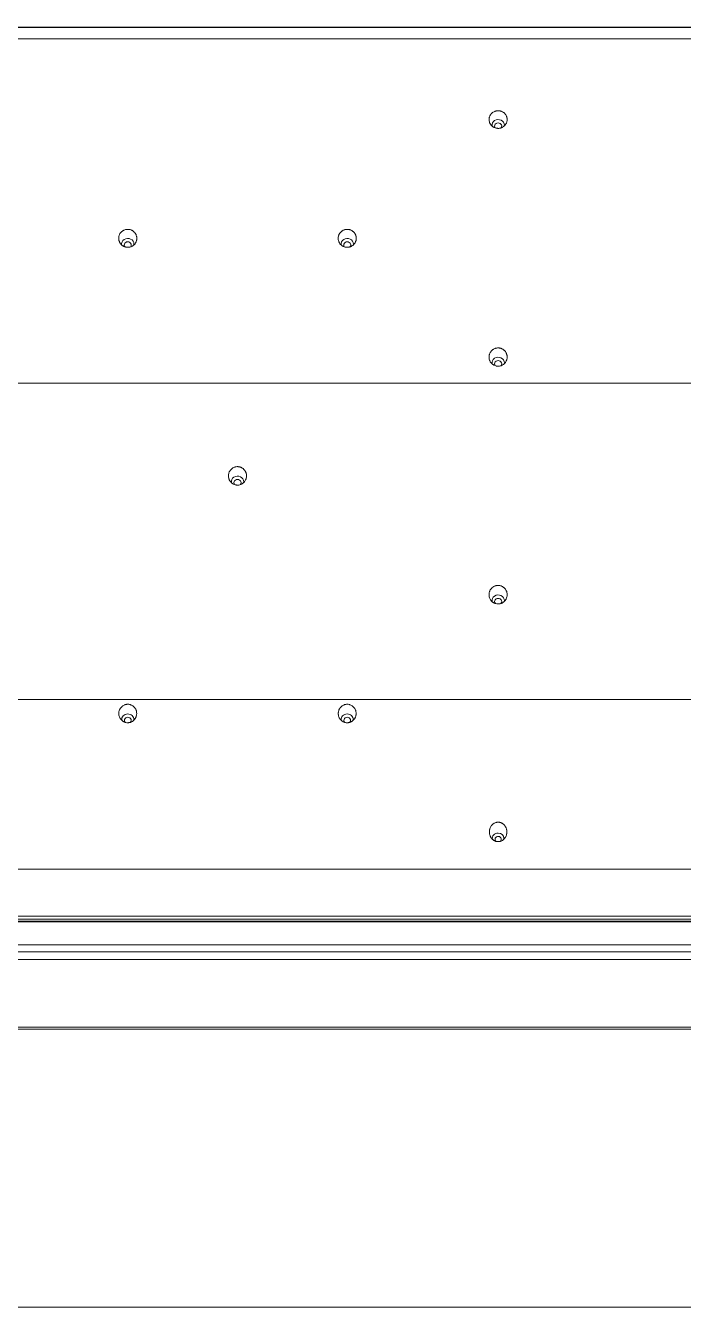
# Model space of a CAD drawing. Header units: millimetres. Extents: x 70151 to 230897, y 35202 to 113211.
# Drawn here: x 171684.9 to 171757.1, y 68656.1 to 68796.8 of the extents above; entities that cross this region are included whole.
import ezdxf

# ---------------------------------------------------------------- set-up
doc = ezdxf.new("R2010")
doc.units = ezdxf.units.MM
doc.header["$LTSCALE"] = 50
doc.layers.add('2-con', color=2, linetype='Continuous')
doc.layers.add('mark-B', color=2, linetype='Continuous', lineweight=20)

# ---------------------------------------------------------------- blocks, each defined once
blk = doc.blocks.new('무풍1way 일반')
at = {"layer": 'mark-B'}
for p, q in [((-439.26, -500.22), (439.26, -500.22)), ((-439.26, -500.24), (439.26, -500.24))]:
    blk.add_line(p, q, dxfattribs=at)
for centre, major_axis, start_param, end_param in [((-227.44, -411.21), (-0.641, 0), 6.140244, 6.283185), ((-227.44, -411.21), (-0.641, 0), 0, 1.570794), ((-227.44, -411.11), (0.346, 0), 2.274711, 6.283185), ((-227.44, -411.21), (-0.641, 0), 1.570794, 3.322627), ((-227.44, -411.11), (0.346, 0), 0, 0.786376), ((-210.87, -424.26), (-0.666, 0), 6.13553, 6.283185), ((-210.87, -424.26), (-0.666, 0), 0, 1.5708), ((-210.87, -424.16), (0.372, 0), 2.50954, 6.283185), ((-210.87, -424.26), (-0.666, 0), 1.570794, 3.286499), ((-210.87, -424.16), (0.372, 0), 0, 0.653554), ((-186.77, -424.26), (-0.666, 0), 6.13553, 6.283185), ((-186.77, -424.26), (-0.666, 0), 0, 1.5708), ((-186.77, -424.16), (0.372, 0), 2.50954, 6.283185), ((-186.77, -424.26), (-0.666, 0), 1.570794, 3.286499), ((-186.77, -424.16), (0.372, 0), 0, 0.653554), ((-227.44, -437.3), (-0.681, 0), 6.121197, 6.283185), ((-227.44, -437.3), (-0.681, 0), 0, 3.287283), ((-227.44, -437.2), (0.387, 0), 2.50895, 6.283185), ((-227.44, -437.2), (0.387, 0), 0, 0.657668), ((-198.82, -450.25), (0.387, 0), 2.532313, 6.283185), ((-198.82, -450.25), (0.387, 0), 0, 0.61448), ((-198.82, -450.34), (-0.681, 0), 0, 3.289247), ((-198.82, -450.34), (-0.681, 0), 6.147509, 6.283185), ((-227.44, -463.39), (-0.681, 0), 0, 3.286696), ((-227.44, -463.39), (-0.681, 0), 6.152808, 6.283185), ((-227.44, -463.29), (0.387, 0), 2.546164, 6.283185), ((-227.44, -463.29), (0.387, 0), 0, 0.595424), ((-210.87, -476.43), (-0.681, 0), 0, 3.280312), ((-210.87, -476.43), (-0.681, 0), 6.164986, 6.283185), ((-210.87, -476.33), (0.387, 0), 2.579833, 6.283185), ((-210.87, -476.33), (0.387, 0), 0, 0.551544), ((-186.77, -476.43), (-0.681, 0), 0, 3.281592), ((-186.77, -476.43), (-0.681, 0), 6.157132, 6.283185), ((-186.77, -476.33), (0.387, 0), 2.533594, 6.283185), ((-186.77, -476.33), (0.387, 0), 0, 0.623315), ((-227.44, -489.48), (-0.681, 0), 0, 3.274225), ((-227.44, -489.48), (-0.681, 0), 6.176273, 6.283185), ((-227.44, -489.38), (0.387, 0), 2.613016, 6.283185), ((-227.44, -489.38), (0.387, 0), 0, 0.511488)]:
    blk.add_ellipse(centre, major_axis=major_axis, ratio=0.913545, start_param=start_param, end_param=end_param, dxfattribs=at)
for points, degree, knots in [([(-456.22, -359.74), (-451.47, -359.74), (-441.96, -359.74), (-422.95, -359.74), (-389.69, -359.74), (-342.16, -359.74), (-285.14, -359.74), (-209.1, -359.74), (-114.05, -359.74), (-38.02, -359.74), (0, -359.74)], 3, [0, 0, 0, 0, 0.03125, 0.0625, 0.125, 0.25, 0.375, 0.5, 0.75, 1, 1, 1, 1]), ([(-456.22, -359.74), (-451.47, -359.74), (-441.96, -359.74), (-422.95, -359.74), (-389.69, -359.74), (-342.16, -359.74), (-285.14, -359.74), (-209.1, -359.74), (-114.05, -359.74), (-38.02, -359.74), (0, -359.74)], 3, [0, 0, 0, 0, 0.03125, 0.0625, 0.125, 0.25, 0.375, 0.5, 0.75, 1, 1, 1, 1]), ([(0, -390.48), (-70.86, -390.48), (-141.72, -390.48), (-248.01, -390.48), (-301.15, -390.48), (-363.15, -390.48), (-394.15, -390.48), (-411.87, -390.48), (-420.73, -390.48), (-425.15, -390.48)], 3, [0, 0, 0, 0, 0.5, 0.5, 0.75, 0.875, 0.9375, 0.96875, 1, 1, 1, 1]), ([(0, -390.48), (-70.86, -390.48), (-141.72, -390.48), (-248.01, -390.48), (-301.15, -390.48), (-363.15, -390.48), (-394.15, -390.48), (-411.87, -390.48), (-420.73, -390.48), (-425.15, -390.48)], 3, [0, 0, 0, 0, 0.5, 0.5, 0.75, 0.875, 0.9375, 0.96875, 1, 1, 1, 1]), ([(0, -397.9), (-35.56, -397.9), (-106.68, -397.9), (-213.36, -397.9), (-302.26, -397.9), (-364.49, -397.9), (-395.6, -397.9), (-413.38, -397.9), (-422.27, -397.9), (-426.72, -397.9)], 3, [0, 0, 0, 0, 0.25, 0.5, 0.75, 0.875, 0.9375, 0.96875, 1, 1, 1, 1]), ([(0, -397.9), (-35.56, -397.9), (-106.68, -397.9), (-213.36, -397.9), (-302.26, -397.9), (-364.49, -397.9), (-395.6, -397.9), (-413.38, -397.9), (-422.27, -397.9), (-426.72, -397.9)], 3, [0, 0, 0, 0, 0.25, 0.5, 0.75, 0.875, 0.9375, 0.96875, 1, 1, 1, 1]), ([(-426.89, -398.74), (-422.45, -398.74), (-418, -398.74), (-409.11, -398.74), (-404.66, -398.74), (-391.32, -398.74), (-382.43, -398.74), (-355.74, -398.74), (-302.38, -398.74), (-249.02, -398.74), (-142.3, -398.74), (-71.15, -398.74), (0, -398.74)], 3, [0, 0, 0, 0, 0.03125, 0.03125, 0.0625, 0.0625, 0.125, 0.125, 0.25, 0.5, 0.5, 1, 1, 1, 1]), ([(-426.89, -398.74), (-422.45, -398.74), (-418, -398.74), (-409.11, -398.74), (-404.66, -398.74), (-391.32, -398.74), (-382.43, -398.74), (-355.74, -398.74), (-302.38, -398.74), (-249.02, -398.74), (-142.3, -398.74), (-71.15, -398.74), (0, -398.74)], 3, [0, 0, 0, 0, 0.03125, 0.03125, 0.0625, 0.0625, 0.125, 0.125, 0.25, 0.5, 0.5, 1, 1, 1, 1]), ([(-426.89, -402.05), (-422.44, -402.05), (-418, -402.05), (-409.1, -402.05), (-404.66, -402.05), (-391.32, -402.05), (-382.42, -402.05), (-355.74, -402.05), (-337.96, -402.05), (-284.59, -402.05), (-249.02, -402.05), (-142.3, -402.05), (-71.15, -402.05), (0, -402.05)], 3, [0, 0, 0, 0, 0.03125, 0.03125, 0.0625, 0.0625, 0.125, 0.125, 0.25, 0.25, 0.5, 0.5, 1, 1, 1, 1]), ([(0, -402.14), (-71.15, -402.14), (-142.3, -402.14), (-249.02, -402.14), (-284.59, -402.14), (-337.95, -402.14), (-355.74, -402.14), (-382.42, -402.14), (-391.31, -402.14), (-404.65, -402.14), (-409.1, -402.14), (-417.99, -402.14), (-422.44, -402.14), (-426.89, -402.14)], 3, [0, 0, 0, 0, 0.5, 0.5, 0.75, 0.75, 0.875, 0.875, 0.9375, 0.9375, 0.96875, 0.96875, 1, 1, 1, 1]), ([(-226.56, -411.49), (-226.53, -411.55), (-226.51, -411.61), (-226.49, -411.71), (-226.49, -411.74), (-226.48, -411.79), (-226.48, -411.81), (-226.48, -411.84), (-226.48, -411.86), (-226.48, -411.94), (-226.48, -412.01), (-226.49, -412.11), (-226.5, -412.14), (-226.51, -412.19), (-226.51, -412.2), (-226.52, -412.24), (-226.52, -412.25), (-226.55, -412.33), (-226.57, -412.39), (-226.62, -412.48), (-226.64, -412.51), (-226.66, -412.55), (-226.67, -412.57), (-226.69, -412.59), (-226.7, -412.61), (-226.75, -412.67), (-226.8, -412.72), (-226.87, -412.78), (-226.9, -412.8), (-226.94, -412.83), (-226.95, -412.84), (-226.98, -412.86), (-227, -412.87), (-227.07, -412.91), (-227.13, -412.93), (-227.23, -412.96), (-227.26, -412.97), (-227.33, -412.98), (-227.36, -412.98), (-227.46, -412.99), (-227.52, -412.98), (-227.61, -412.97), (-227.62, -412.96), (-227.66, -412.96), (-227.67, -412.95), (-227.72, -412.94), (-227.75, -412.93), (-227.81, -412.9), (-227.84, -412.89), (-227.9, -412.85), (-227.93, -412.83), (-228.01, -412.78), (-228.06, -412.73), (-228.15, -412.63), (-228.19, -412.58), (-228.24, -412.5), (-228.26, -412.47), (-228.28, -412.42), (-228.29, -412.41), (-228.3, -412.38), (-228.31, -412.36), (-228.34, -412.29), (-228.36, -412.22), (-228.37, -412.14), (-228.38, -412.12), (-228.38, -412.09), (-228.38, -412.07), (-228.39, -412.02), (-228.39, -411.99), (-228.4, -411.89), (-228.39, -411.83), (-228.38, -411.74), (-228.38, -411.73), (-228.37, -411.7), (-228.37, -411.68), (-228.36, -411.63), (-228.35, -411.6), (-228.32, -411.5), (-228.3, -411.44), (-228.26, -411.37), (-228.25, -411.35), (-228.23, -411.33), (-228.22, -411.31), (-228.2, -411.27), (-228.18, -411.24), (-228.12, -411.16), (-228.07, -411.12), (-228.01, -411.06), (-228, -411.05), (-227.97, -411.03), (-227.96, -411.02), (-227.92, -410.99), (-227.89, -410.97), (-227.8, -410.93), (-227.74, -410.9), (-227.66, -410.88), (-227.64, -410.87), (-227.61, -410.87), (-227.59, -410.86), (-227.55, -410.85), (-227.48, -410.85), (-227.41, -410.85), (-227.36, -410.85), (-227.35, -410.85), (-227.31, -410.86), (-227.3, -410.86), (-227.21, -410.87), (-227.15, -410.89), (-227.07, -410.93), (-227.06, -410.93), (-227.03, -410.95), (-226.99, -410.97), (-226.92, -411.02), (-226.86, -411.06), (-226.83, -411.09), (-226.81, -411.1), (-226.79, -411.13), (-226.78, -411.14), (-226.72, -411.2), (-226.68, -411.25), (-226.64, -411.32), (-226.63, -411.34), (-226.61, -411.37), (-226.6, -411.4), (-226.58, -411.43), (-226.57, -411.46), (-226.56, -411.47), (-226.56, -411.49)], 3, [0, 0, 0, 0, 0.03125, 0.03125, 0.046875, 0.046875, 0.054687, 0.054687, 0.0625, 0.0625, 0.09375, 0.09375, 0.109375, 0.109375, 0.117187, 0.117187, 0.125, 0.125, 0.15625, 0.15625, 0.171875, 0.171875, 0.179687, 0.179687, 0.1875, 0.1875, 0.21875, 0.21875, 0.234375, 0.234375, 0.242187, 0.242187, 0.25, 0.25, 0.28125, 0.28125, 0.296875, 0.296875, 0.3125, 0.3125, 0.34375, 0.34375, 0.351563, 0.351563, 0.359375, 0.359375, 0.375, 0.375, 0.390625, 0.390625, 0.40625, 0.40625, 0.4375, 0.4375, 0.46875, 0.46875, 0.484375, 0.484375, 0.492188, 0.492188, 0.5, 0.5, 0.53125, 0.53125, 0.539063, 0.539063, 0.546875, 0.546875, 0.5625, 0.5625, 0.59375, 0.59375, 0.601563, 0.601563, 0.609375, 0.609375, 0.625, 0.625, 0.65625, 0.65625, 0.664063, 0.664063, 0.671875, 0.671875, 0.6875, 0.6875, 0.71875, 0.71875, 0.726563, 0.726563, 0.734375, 0.734375, 0.75, 0.75, 0.78125, 0.78125, 0.789063, 0.789063, 0.796875, 0.796875, 0.8125, 0.828125, 0.828125, 0.835938, 0.835938, 0.84375, 0.84375, 0.875, 0.875, 0.882813, 0.882813, 0.890625, 0.90625, 0.921875, 0.921875, 0.929688, 0.929688, 0.9375, 0.9375, 0.96875, 0.96875, 0.976563, 0.976563, 0.984375, 0.992188, 0.992188, 1, 1, 1, 1]), ([(-210.04, -424.36), (-210.01, -424.42), (-209.98, -424.48), (-209.93, -424.6), (-209.92, -424.66), (-209.9, -424.74), (-209.9, -424.76), (-209.89, -424.79), (-209.89, -424.84), (-209.89, -424.92), (-209.89, -424.98), (-209.89, -425.03), (-209.89, -425.05), (-209.9, -425.08), (-209.9, -425.1), (-209.92, -425.18), (-209.94, -425.24), (-209.97, -425.33), (-209.98, -425.36), (-210.01, -425.4), (-210.01, -425.42), (-210.03, -425.45), (-210.04, -425.46), (-210.08, -425.53), (-210.12, -425.58), (-210.19, -425.65), (-210.21, -425.67), (-210.26, -425.72), (-210.29, -425.74), (-210.37, -425.79), (-210.43, -425.82), (-210.52, -425.86), (-210.55, -425.88), (-210.61, -425.9), (-210.67, -425.91), (-210.74, -425.92), (-210.79, -425.93), (-210.8, -425.93), (-210.84, -425.93), (-210.85, -425.93), (-210.94, -425.93), (-211, -425.92), (-211.1, -425.9), (-211.13, -425.89), (-211.19, -425.87), (-211.22, -425.86), (-211.31, -425.82), (-211.37, -425.79), (-211.44, -425.74), (-211.45, -425.73), (-211.48, -425.71), (-211.51, -425.68), (-211.57, -425.62), (-211.61, -425.58), (-211.64, -425.54), (-211.65, -425.52), (-211.67, -425.5), (-211.68, -425.48), (-211.72, -425.41), (-211.75, -425.36), (-211.79, -425.26), (-211.8, -425.23), (-211.82, -425.17), (-211.82, -425.14), (-211.84, -425.04), (-211.85, -424.98), (-211.85, -424.88), (-211.85, -424.85), (-211.84, -424.78), (-211.83, -424.75), (-211.82, -424.65), (-211.8, -424.59), (-211.77, -424.52), (-211.76, -424.5), (-211.75, -424.47), (-211.73, -424.43), (-211.69, -424.36), (-211.65, -424.3), (-211.62, -424.27), (-211.61, -424.25), (-211.59, -424.23), (-211.58, -424.22), (-211.52, -424.16), (-211.47, -424.11), (-211.39, -424.06), (-211.36, -424.04), (-211.32, -424.02), (-211.31, -424.01), (-211.28, -423.99), (-211.26, -423.99), (-211.19, -423.95), (-211.12, -423.93), (-211.04, -423.92), (-211.03, -423.91), (-211, -423.91), (-210.98, -423.91), (-210.93, -423.9), (-210.9, -423.9), (-210.8, -423.9), (-210.73, -423.91), (-210.64, -423.93), (-210.6, -423.94), (-210.54, -423.96), (-210.48, -423.98), (-210.42, -424.01), (-210.38, -424.03), (-210.37, -424.04), (-210.34, -424.06), (-210.32, -424.07), (-210.26, -424.12), (-210.21, -424.16), (-210.14, -424.23), (-210.12, -424.26), (-210.08, -424.31), (-210.06, -424.34), (-210.04, -424.36)], 3, [0, 0, 0, 0, 0.03125, 0.03125, 0.0625, 0.0625, 0.070313, 0.070313, 0.078125, 0.09375, 0.109375, 0.109375, 0.117188, 0.117188, 0.125, 0.125, 0.15625, 0.15625, 0.171875, 0.171875, 0.179688, 0.179688, 0.1875, 0.1875, 0.21875, 0.21875, 0.234375, 0.234375, 0.25, 0.25, 0.28125, 0.28125, 0.296875, 0.296875, 0.3125, 0.328125, 0.328125, 0.335938, 0.335938, 0.34375, 0.34375, 0.375, 0.375, 0.390625, 0.390625, 0.40625, 0.40625, 0.4375, 0.4375, 0.445313, 0.445313, 0.453125, 0.46875, 0.484375, 0.484375, 0.492188, 0.492188, 0.5, 0.5, 0.53125, 0.53125, 0.546875, 0.546875, 0.5625, 0.5625, 0.59375, 0.59375, 0.609375, 0.609375, 0.625, 0.625, 0.65625, 0.65625, 0.664063, 0.664063, 0.671875, 0.6875, 0.703125, 0.703125, 0.710938, 0.710938, 0.71875, 0.71875, 0.75, 0.75, 0.765625, 0.765625, 0.773438, 0.773438, 0.78125, 0.78125, 0.8125, 0.8125, 0.820313, 0.820313, 0.828125, 0.828125, 0.84375, 0.84375, 0.875, 0.875, 0.890625, 0.890625, 0.90625, 0.921875, 0.921875, 0.929688, 0.929688, 0.9375, 0.9375, 0.96875, 0.96875, 0.984375, 0.984375, 1, 1, 1, 1]), ([(-185.95, -424.36), (-185.91, -424.42), (-185.88, -424.48), (-185.84, -424.6), (-185.82, -424.66), (-185.8, -424.74), (-185.8, -424.76), (-185.8, -424.79), (-185.79, -424.84), (-185.79, -424.92), (-185.79, -424.98), (-185.79, -425.03), (-185.8, -425.05), (-185.8, -425.08), (-185.8, -425.1), (-185.82, -425.18), (-185.84, -425.24), (-185.87, -425.33), (-185.89, -425.36), (-185.91, -425.4), (-185.92, -425.42), (-185.93, -425.45), (-185.94, -425.46), (-185.98, -425.53), (-186.02, -425.58), (-186.09, -425.65), (-186.11, -425.67), (-186.16, -425.72), (-186.19, -425.74), (-186.27, -425.79), (-186.33, -425.82), (-186.42, -425.86), (-186.45, -425.88), (-186.51, -425.9), (-186.58, -425.91), (-186.64, -425.92), (-186.69, -425.93), (-186.7, -425.93), (-186.74, -425.93), (-186.75, -425.93), (-186.84, -425.93), (-186.9, -425.92), (-187, -425.9), (-187.03, -425.89), (-187.09, -425.87), (-187.12, -425.86), (-187.21, -425.82), (-187.27, -425.79), (-187.34, -425.74), (-187.35, -425.73), (-187.38, -425.71), (-187.41, -425.68), (-187.47, -425.62), (-187.51, -425.58), (-187.54, -425.54), (-187.55, -425.52), (-187.57, -425.5), (-187.58, -425.48), (-187.63, -425.41), (-187.65, -425.36), (-187.69, -425.26), (-187.7, -425.23), (-187.72, -425.17), (-187.73, -425.14), (-187.74, -425.04), (-187.75, -424.98), (-187.75, -424.88), (-187.75, -424.85), (-187.74, -424.78), (-187.74, -424.75), (-187.72, -424.65), (-187.7, -424.59), (-187.67, -424.52), (-187.66, -424.5), (-187.65, -424.47), (-187.63, -424.43), (-187.59, -424.36), (-187.55, -424.3), (-187.52, -424.27), (-187.51, -424.25), (-187.49, -424.23), (-187.48, -424.22), (-187.42, -424.16), (-187.37, -424.11), (-187.29, -424.06), (-187.26, -424.04), (-187.22, -424.02), (-187.21, -424.01), (-187.18, -423.99), (-187.16, -423.99), (-187.09, -423.95), (-187.03, -423.93), (-186.94, -423.92), (-186.93, -423.91), (-186.9, -423.91), (-186.88, -423.91), (-186.83, -423.9), (-186.8, -423.9), (-186.7, -423.9), (-186.63, -423.91), (-186.54, -423.93), (-186.51, -423.94), (-186.44, -423.96), (-186.38, -423.98), (-186.32, -424.01), (-186.28, -424.03), (-186.27, -424.04), (-186.24, -424.06), (-186.23, -424.07), (-186.16, -424.12), (-186.11, -424.16), (-186.04, -424.23), (-186.02, -424.26), (-185.98, -424.31), (-185.96, -424.34), (-185.95, -424.36)], 3, [0, 0, 0, 0, 0.03125, 0.03125, 0.0625, 0.0625, 0.070313, 0.070313, 0.078125, 0.09375, 0.109375, 0.109375, 0.117188, 0.117188, 0.125, 0.125, 0.15625, 0.15625, 0.171875, 0.171875, 0.179688, 0.179688, 0.1875, 0.1875, 0.21875, 0.21875, 0.234375, 0.234375, 0.25, 0.25, 0.28125, 0.28125, 0.296875, 0.296875, 0.3125, 0.328125, 0.328125, 0.335937, 0.335937, 0.34375, 0.34375, 0.375, 0.375, 0.390625, 0.390625, 0.40625, 0.40625, 0.4375, 0.4375, 0.445312, 0.445312, 0.453125, 0.46875, 0.484375, 0.484375, 0.492187, 0.492187, 0.5, 0.5, 0.53125, 0.53125, 0.546875, 0.546875, 0.5625, 0.5625, 0.59375, 0.59375, 0.609375, 0.609375, 0.625, 0.625, 0.65625, 0.65625, 0.664062, 0.664062, 0.671875, 0.6875, 0.703125, 0.703125, 0.710937, 0.710937, 0.71875, 0.71875, 0.75, 0.75, 0.765625, 0.765625, 0.773437, 0.773437, 0.78125, 0.78125, 0.8125, 0.8125, 0.820312, 0.820312, 0.828125, 0.828125, 0.84375, 0.84375, 0.875, 0.875, 0.890625, 0.890625, 0.90625, 0.921875, 0.921875, 0.929687, 0.929687, 0.9375, 0.9375, 0.96875, 0.96875, 0.984375, 0.984375, 1, 1, 1, 1]), ([(-228.43, -437.9), (-228.43, -437.83), (-228.41, -437.7), (-228.36, -437.58), (-228.33, -437.5), (-228.32, -437.49), (-228.31, -437.46), (-228.28, -437.42), (-228.24, -437.35), (-228.2, -437.3), (-228.16, -437.26), (-228.15, -437.25), (-228.13, -437.22), (-228.12, -437.21), (-228.06, -437.16), (-228, -437.12), (-227.92, -437.06), (-227.89, -437.05), (-227.85, -437.03), (-227.83, -437.02), (-227.8, -437.01), (-227.79, -437), (-227.71, -436.97), (-227.64, -436.96), (-227.56, -436.94), (-227.55, -436.94), (-227.51, -436.94), (-227.5, -436.94), (-227.45, -436.94), (-227.41, -436.94), (-227.31, -436.94), (-227.25, -436.95), (-227.12, -436.99), (-227.06, -437.01), (-226.97, -437.05), (-226.94, -437.07), (-226.9, -437.1), (-226.88, -437.11), (-226.86, -437.13), (-226.84, -437.14), (-226.78, -437.19), (-226.73, -437.23), (-226.68, -437.29), (-226.67, -437.31), (-226.65, -437.33), (-226.64, -437.35), (-226.61, -437.39), (-226.59, -437.42), (-226.54, -437.5), (-226.52, -437.56), (-226.47, -437.69), (-226.46, -437.75), (-226.45, -437.85), (-226.44, -437.88), (-226.44, -437.95), (-226.44, -437.98), (-226.45, -438.08), (-226.45, -438.14), (-226.48, -438.24), (-226.49, -438.27), (-226.5, -438.31), (-226.51, -438.33), (-226.52, -438.36), (-226.53, -438.38), (-226.56, -438.45), (-226.6, -438.51), (-226.64, -438.57), (-226.65, -438.59), (-226.67, -438.61), (-226.69, -438.62), (-226.72, -438.66), (-226.74, -438.69), (-226.81, -438.75), (-226.87, -438.79), (-226.94, -438.84), (-226.95, -438.84), (-226.98, -438.86), (-227.02, -438.88), (-227.1, -438.92), (-227.16, -438.93), (-227.21, -438.95), (-227.23, -438.95), (-227.26, -438.96), (-227.28, -438.96), (-227.36, -438.97), (-227.43, -438.98), (-227.52, -438.97), (-227.56, -438.97), (-227.62, -438.96), (-227.66, -438.95), (-227.75, -438.92), (-227.81, -438.9), (-227.89, -438.86), (-227.9, -438.85), (-227.93, -438.84), (-227.97, -438.81), (-228.04, -438.76), (-228.09, -438.72), (-228.14, -438.68), (-228.16, -438.65), (-228.23, -438.58), (-228.26, -438.52), (-228.3, -438.45), (-228.31, -438.44), (-228.33, -438.41), (-228.33, -438.39), (-228.35, -438.35), (-228.37, -438.32), (-228.4, -438.22), (-228.41, -438.16), (-228.43, -438.06), (-228.43, -438.03), (-228.43, -437.96), (-228.43, -437.93), (-228.43, -437.9)], 3, [0, 0, 0, 0, 0.03125, 0.0625, 0.0625, 0.070312, 0.070312, 0.078125, 0.09375, 0.109375, 0.109375, 0.117187, 0.117187, 0.125, 0.125, 0.15625, 0.15625, 0.171875, 0.171875, 0.179687, 0.179687, 0.1875, 0.1875, 0.21875, 0.21875, 0.226562, 0.226562, 0.234375, 0.234375, 0.25, 0.25, 0.28125, 0.28125, 0.3125, 0.3125, 0.328125, 0.328125, 0.335937, 0.335937, 0.34375, 0.34375, 0.375, 0.375, 0.382812, 0.382812, 0.390625, 0.390625, 0.40625, 0.40625, 0.4375, 0.4375, 0.46875, 0.46875, 0.484375, 0.484375, 0.5, 0.5, 0.53125, 0.53125, 0.546875, 0.546875, 0.554687, 0.554687, 0.5625, 0.5625, 0.59375, 0.59375, 0.601562, 0.601562, 0.609375, 0.609375, 0.625, 0.625, 0.65625, 0.65625, 0.664062, 0.664062, 0.671875, 0.6875, 0.703125, 0.703125, 0.710937, 0.710937, 0.71875, 0.71875, 0.75, 0.75, 0.765625, 0.765625, 0.78125, 0.78125, 0.8125, 0.8125, 0.820312, 0.820312, 0.828125, 0.84375, 0.859375, 0.859375, 0.875, 0.875, 0.90625, 0.90625, 0.914062, 0.914062, 0.921875, 0.921875, 0.9375, 0.9375, 0.96875, 0.96875, 0.984375, 0.984375, 1, 1, 1, 1]), ([(-199.81, -450.94), (-199.81, -450.88), (-199.8, -450.81), (-199.77, -450.72), (-199.77, -450.69), (-199.75, -450.64), (-199.74, -450.62), (-199.73, -450.59), (-199.72, -450.58), (-199.69, -450.5), (-199.66, -450.45), (-199.6, -450.37), (-199.58, -450.34), (-199.55, -450.31), (-199.53, -450.29), (-199.51, -450.27), (-199.5, -450.26), (-199.44, -450.2), (-199.39, -450.16), (-199.32, -450.12), (-199.3, -450.11), (-199.27, -450.1), (-199.26, -450.09), (-199.21, -450.07), (-199.18, -450.05), (-199.09, -450.02), (-199.03, -450), (-198.94, -449.99), (-198.93, -449.99), (-198.9, -449.99), (-198.85, -449.98), (-198.76, -449.98), (-198.7, -449.99), (-198.65, -450), (-198.63, -450), (-198.6, -450.01), (-198.58, -450.01), (-198.5, -450.03), (-198.44, -450.06), (-198.37, -450.09), (-198.35, -450.1), (-198.32, -450.12), (-198.31, -450.12), (-198.27, -450.15), (-198.21, -450.19), (-198.16, -450.23), (-198.12, -450.28), (-198.09, -450.3), (-198.03, -450.38), (-197.99, -450.43), (-197.94, -450.51), (-197.93, -450.54), (-197.91, -450.59), (-197.9, -450.6), (-197.89, -450.63), (-197.88, -450.65), (-197.86, -450.73), (-197.84, -450.79), (-197.83, -450.87), (-197.83, -450.89), (-197.83, -450.92), (-197.82, -450.94), (-197.82, -450.98), (-197.82, -451.02), (-197.83, -451.11), (-197.84, -451.18), (-197.86, -451.27), (-197.87, -451.31), (-197.89, -451.37), (-197.9, -451.4), (-197.94, -451.49), (-197.98, -451.54), (-198.03, -451.61), (-198.04, -451.62), (-198.06, -451.65), (-198.09, -451.69), (-198.15, -451.74), (-198.2, -451.79), (-198.23, -451.82), (-198.25, -451.83), (-198.28, -451.85), (-198.29, -451.85), (-198.36, -451.9), (-198.42, -451.93), (-198.51, -451.96), (-198.54, -451.97), (-198.61, -451.99), (-198.64, -451.99), (-198.74, -452.01), (-198.8, -452.01), (-198.89, -452.01), (-198.9, -452), (-198.94, -452), (-198.99, -451.99), (-199.07, -451.98), (-199.13, -451.96), (-199.18, -451.94), (-199.19, -451.93), (-199.22, -451.92), (-199.24, -451.91), (-199.31, -451.88), (-199.37, -451.84), (-199.45, -451.78), (-199.47, -451.76), (-199.52, -451.71), (-199.54, -451.69), (-199.61, -451.62), (-199.64, -451.56), (-199.68, -451.49), (-199.69, -451.48), (-199.71, -451.45), (-199.73, -451.4), (-199.76, -451.33), (-199.78, -451.27), (-199.79, -451.22), (-199.79, -451.2), (-199.8, -451.17), (-199.8, -451.15), (-199.81, -451.07), (-199.81, -451.01), (-199.81, -450.94)], 3, [0, 0, 0, 0, 0.03125, 0.03125, 0.046875, 0.046875, 0.054687, 0.054687, 0.0625, 0.0625, 0.09375, 0.09375, 0.109375, 0.109375, 0.117187, 0.117187, 0.125, 0.125, 0.15625, 0.15625, 0.164062, 0.164062, 0.171875, 0.171875, 0.1875, 0.1875, 0.21875, 0.21875, 0.226562, 0.226562, 0.234375, 0.25, 0.265625, 0.265625, 0.273437, 0.273437, 0.28125, 0.28125, 0.3125, 0.3125, 0.320312, 0.320312, 0.328125, 0.328125, 0.34375, 0.359375, 0.359375, 0.375, 0.375, 0.40625, 0.40625, 0.421875, 0.421875, 0.429687, 0.429687, 0.4375, 0.4375, 0.46875, 0.46875, 0.476562, 0.476562, 0.484375, 0.484375, 0.5, 0.5, 0.53125, 0.53125, 0.546875, 0.546875, 0.5625, 0.5625, 0.59375, 0.59375, 0.601562, 0.601562, 0.609375, 0.625, 0.640625, 0.640625, 0.648438, 0.648438, 0.65625, 0.65625, 0.6875, 0.6875, 0.703125, 0.703125, 0.71875, 0.71875, 0.75, 0.75, 0.757813, 0.757813, 0.765625, 0.78125, 0.796875, 0.796875, 0.804688, 0.804688, 0.8125, 0.8125, 0.84375, 0.84375, 0.859375, 0.859375, 0.875, 0.875, 0.90625, 0.90625, 0.914063, 0.914063, 0.921875, 0.9375, 0.953125, 0.953125, 0.960938, 0.960938, 0.96875, 0.96875, 1, 1, 1, 1]), ([(-228.43, -463.99), (-228.43, -463.92), (-228.42, -463.86), (-228.39, -463.76), (-228.38, -463.73), (-228.36, -463.67), (-228.35, -463.64), (-228.31, -463.55), (-228.28, -463.49), (-228.22, -463.42), (-228.2, -463.39), (-228.17, -463.35), (-228.15, -463.34), (-228.13, -463.32), (-228.12, -463.31), (-228.06, -463.25), (-228.01, -463.21), (-227.94, -463.17), (-227.92, -463.16), (-227.89, -463.14), (-227.88, -463.14), (-227.84, -463.11), (-227.8, -463.1), (-227.71, -463.07), (-227.65, -463.05), (-227.55, -463.04), (-227.52, -463.03), (-227.45, -463.03), (-227.39, -463.03), (-227.32, -463.04), (-227.27, -463.04), (-227.25, -463.05), (-227.22, -463.05), (-227.21, -463.06), (-227.13, -463.08), (-227.06, -463.1), (-226.99, -463.14), (-226.98, -463.14), (-226.95, -463.16), (-226.93, -463.17), (-226.89, -463.19), (-226.86, -463.21), (-226.79, -463.27), (-226.74, -463.32), (-226.65, -463.42), (-226.61, -463.47), (-226.56, -463.55), (-226.55, -463.58), (-226.53, -463.63), (-226.52, -463.64), (-226.51, -463.67), (-226.5, -463.69), (-226.48, -463.76), (-226.46, -463.83), (-226.45, -463.91), (-226.45, -463.92), (-226.44, -463.95), (-226.44, -463.97), (-226.44, -464.02), (-226.44, -464.05), (-226.44, -464.15), (-226.45, -464.21), (-226.48, -464.31), (-226.49, -464.34), (-226.51, -464.4), (-226.52, -464.43), (-226.56, -464.52), (-226.59, -464.57), (-226.65, -464.65), (-226.67, -464.68), (-226.72, -464.73), (-226.76, -464.78), (-226.81, -464.82), (-226.85, -464.85), (-226.86, -464.86), (-226.89, -464.88), (-226.9, -464.88), (-226.97, -464.93), (-227.03, -464.96), (-227.13, -464.99), (-227.16, -465), (-227.22, -465.02), (-227.25, -465.02), (-227.35, -465.04), (-227.42, -465.04), (-227.5, -465.04), (-227.52, -465.04), (-227.55, -465.03), (-227.6, -465.03), (-227.68, -465.01), (-227.74, -464.99), (-227.79, -464.97), (-227.8, -464.97), (-227.84, -464.95), (-227.85, -464.95), (-227.92, -464.91), (-227.98, -464.88), (-228.06, -464.82), (-228.08, -464.8), (-228.13, -464.75), (-228.16, -464.73), (-228.22, -464.66), (-228.26, -464.6), (-228.3, -464.53), (-228.31, -464.52), (-228.32, -464.49), (-228.34, -464.44), (-228.37, -464.37), (-228.39, -464.31), (-228.4, -464.26), (-228.41, -464.24), (-228.41, -464.21), (-228.42, -464.2), (-228.43, -464.12), (-228.43, -464.05), (-228.43, -463.99)], 3, [0, 0, 0, 0, 0.03125, 0.03125, 0.046875, 0.046875, 0.0625, 0.0625, 0.09375, 0.09375, 0.109375, 0.109375, 0.117188, 0.117188, 0.125, 0.125, 0.15625, 0.15625, 0.164063, 0.164063, 0.171875, 0.171875, 0.1875, 0.1875, 0.21875, 0.21875, 0.234375, 0.234375, 0.25, 0.265625, 0.265625, 0.273438, 0.273438, 0.28125, 0.28125, 0.3125, 0.3125, 0.320313, 0.320313, 0.328125, 0.328125, 0.34375, 0.34375, 0.375, 0.375, 0.40625, 0.40625, 0.421875, 0.421875, 0.429688, 0.429688, 0.4375, 0.4375, 0.46875, 0.46875, 0.476563, 0.476563, 0.484375, 0.484375, 0.5, 0.5, 0.53125, 0.53125, 0.546875, 0.546875, 0.5625, 0.5625, 0.59375, 0.59375, 0.609375, 0.609375, 0.625, 0.640625, 0.640625, 0.648438, 0.648438, 0.65625, 0.65625, 0.6875, 0.6875, 0.703125, 0.703125, 0.71875, 0.71875, 0.75, 0.75, 0.757813, 0.757813, 0.765625, 0.78125, 0.796875, 0.796875, 0.804688, 0.804688, 0.8125, 0.8125, 0.84375, 0.84375, 0.859375, 0.859375, 0.875, 0.875, 0.90625, 0.90625, 0.914063, 0.914063, 0.921875, 0.9375, 0.953125, 0.953125, 0.960938, 0.960938, 0.96875, 0.96875, 1, 1, 1, 1]), ([(-211.86, -477.03), (-211.86, -476.96), (-211.85, -476.9), (-211.83, -476.81), (-211.82, -476.78), (-211.8, -476.72), (-211.78, -476.69), (-211.74, -476.6), (-211.71, -476.54), (-211.65, -476.47), (-211.63, -476.44), (-211.59, -476.39), (-211.57, -476.37), (-211.5, -476.3), (-211.45, -476.26), (-211.36, -476.21), (-211.33, -476.2), (-211.27, -476.17), (-211.21, -476.14), (-211.15, -476.12), (-211.09, -476.11), (-211.06, -476.1), (-210.96, -476.08), (-210.89, -476.08), (-210.79, -476.08), (-210.76, -476.09), (-210.71, -476.09), (-210.7, -476.1), (-210.66, -476.1), (-210.65, -476.11), (-210.57, -476.13), (-210.51, -476.15), (-210.43, -476.18), (-210.42, -476.19), (-210.39, -476.2), (-210.37, -476.21), (-210.33, -476.24), (-210.3, -476.26), (-210.23, -476.31), (-210.18, -476.36), (-210.09, -476.45), (-210.05, -476.5), (-210, -476.59), (-209.98, -476.61), (-209.96, -476.66), (-209.96, -476.67), (-209.94, -476.7), (-209.94, -476.72), (-209.91, -476.79), (-209.89, -476.85), (-209.88, -476.93), (-209.88, -476.95), (-209.88, -476.98), (-209.88, -477), (-209.87, -477.04), (-209.87, -477.08), (-209.88, -477.17), (-209.88, -477.24), (-209.9, -477.31), (-209.91, -477.33), (-209.92, -477.36), (-209.93, -477.41), (-209.96, -477.48), (-209.99, -477.54), (-210.02, -477.59), (-210.04, -477.62), (-210.1, -477.7), (-210.14, -477.75), (-210.21, -477.81), (-210.24, -477.83), (-210.29, -477.87), (-210.32, -477.89), (-210.4, -477.94), (-210.46, -477.97), (-210.54, -478), (-210.55, -478), (-210.58, -478.01), (-210.6, -478.02), (-210.65, -478.03), (-210.68, -478.04), (-210.78, -478.05), (-210.84, -478.06), (-210.92, -478.05), (-210.94, -478.05), (-210.97, -478.05), (-211.02, -478.04), (-211.1, -478.03), (-211.16, -478.01), (-211.21, -477.99), (-211.23, -477.99), (-211.26, -477.98), (-211.27, -477.97), (-211.35, -477.93), (-211.4, -477.9), (-211.48, -477.84), (-211.51, -477.82), (-211.56, -477.78), (-211.58, -477.76), (-211.64, -477.69), (-211.68, -477.64), (-211.73, -477.57), (-211.73, -477.55), (-211.75, -477.52), (-211.77, -477.48), (-211.8, -477.41), (-211.82, -477.35), (-211.83, -477.3), (-211.84, -477.28), (-211.84, -477.25), (-211.85, -477.24), (-211.86, -477.16), (-211.86, -477.09), (-211.86, -477.03)], 3, [0, 0, 0, 0, 0.03125, 0.03125, 0.046875, 0.046875, 0.0625, 0.0625, 0.09375, 0.09375, 0.109375, 0.109375, 0.125, 0.125, 0.15625, 0.15625, 0.171875, 0.171875, 0.1875, 0.203125, 0.203125, 0.21875, 0.21875, 0.25, 0.25, 0.265625, 0.265625, 0.273437, 0.273437, 0.28125, 0.28125, 0.3125, 0.3125, 0.320312, 0.320312, 0.328125, 0.328125, 0.34375, 0.34375, 0.375, 0.375, 0.40625, 0.40625, 0.421875, 0.421875, 0.429688, 0.429688, 0.4375, 0.4375, 0.46875, 0.46875, 0.476563, 0.476563, 0.484375, 0.484375, 0.5, 0.5, 0.53125, 0.53125, 0.539063, 0.539063, 0.546875, 0.5625, 0.578125, 0.578125, 0.59375, 0.59375, 0.625, 0.625, 0.640625, 0.640625, 0.65625, 0.65625, 0.6875, 0.6875, 0.695313, 0.695313, 0.703125, 0.703125, 0.71875, 0.71875, 0.75, 0.75, 0.757813, 0.757813, 0.765625, 0.78125, 0.796875, 0.796875, 0.804688, 0.804688, 0.8125, 0.8125, 0.84375, 0.84375, 0.859375, 0.859375, 0.875, 0.875, 0.90625, 0.90625, 0.914063, 0.914063, 0.921875, 0.9375, 0.953125, 0.953125, 0.960938, 0.960938, 0.96875, 0.96875, 1, 1, 1, 1]), ([(-185.77, -477.03), (-185.77, -477.09), (-185.78, -477.16), (-185.79, -477.25), (-185.8, -477.28), (-185.81, -477.35), (-185.82, -477.38), (-185.86, -477.47), (-185.88, -477.52), (-185.93, -477.61), (-185.95, -477.63), (-185.99, -477.69), (-186.01, -477.71), (-186.08, -477.78), (-186.13, -477.82), (-186.2, -477.88), (-186.23, -477.9), (-186.29, -477.93), (-186.32, -477.95), (-186.41, -477.99), (-186.47, -478.01), (-186.6, -478.04), (-186.66, -478.05), (-186.76, -478.05), (-186.79, -478.05), (-186.84, -478.05), (-186.86, -478.05), (-186.89, -478.05), (-186.91, -478.04), (-186.99, -478.03), (-187.05, -478.02), (-187.13, -477.99), (-187.14, -477.98), (-187.17, -477.97), (-187.19, -477.96), (-187.23, -477.94), (-187.26, -477.93), (-187.35, -477.87), (-187.4, -477.84), (-187.47, -477.77), (-187.49, -477.75), (-187.53, -477.7), (-187.58, -477.65), (-187.61, -477.59), (-187.64, -477.54), (-187.66, -477.51), (-187.7, -477.42), (-187.72, -477.36), (-187.74, -477.28), (-187.74, -477.27), (-187.75, -477.24), (-187.75, -477.22), (-187.76, -477.17), (-187.76, -477.14), (-187.76, -477.05), (-187.76, -476.98), (-187.75, -476.9), (-187.75, -476.89), (-187.74, -476.86), (-187.73, -476.81), (-187.7, -476.73), (-187.68, -476.67), (-187.65, -476.62), (-187.64, -476.59), (-187.59, -476.5), (-187.55, -476.45), (-187.48, -476.38), (-187.46, -476.36), (-187.41, -476.32), (-187.38, -476.29), (-187.31, -476.24), (-187.25, -476.2), (-187.18, -476.17), (-187.16, -476.16), (-187.13, -476.15), (-187.11, -476.14), (-187.07, -476.13), (-187.04, -476.12), (-186.94, -476.1), (-186.88, -476.09), (-186.79, -476.08), (-186.78, -476.08), (-186.74, -476.08), (-186.69, -476.08), (-186.61, -476.09), (-186.55, -476.11), (-186.5, -476.12), (-186.49, -476.12), (-186.45, -476.13), (-186.44, -476.14), (-186.36, -476.17), (-186.3, -476.2), (-186.22, -476.25), (-186.19, -476.26), (-186.14, -476.3), (-186.12, -476.32), (-186.04, -476.39), (-186, -476.44), (-185.95, -476.5), (-185.94, -476.52), (-185.93, -476.54), (-185.9, -476.59), (-185.86, -476.66), (-185.84, -476.72), (-185.82, -476.76), (-185.82, -476.78), (-185.81, -476.81), (-185.8, -476.82), (-185.79, -476.9), (-185.78, -476.96), (-185.77, -477.03)], 3, [0, 0, 0, 0, 0.03125, 0.03125, 0.046875, 0.046875, 0.0625, 0.0625, 0.09375, 0.09375, 0.109375, 0.109375, 0.125, 0.125, 0.15625, 0.15625, 0.171875, 0.171875, 0.1875, 0.1875, 0.21875, 0.21875, 0.25, 0.25, 0.265625, 0.265625, 0.273438, 0.273438, 0.28125, 0.28125, 0.3125, 0.3125, 0.320313, 0.320313, 0.328125, 0.328125, 0.34375, 0.34375, 0.375, 0.375, 0.390625, 0.390625, 0.40625, 0.421875, 0.421875, 0.4375, 0.4375, 0.46875, 0.46875, 0.476563, 0.476563, 0.484375, 0.484375, 0.5, 0.5, 0.53125, 0.53125, 0.539063, 0.539063, 0.546875, 0.5625, 0.578125, 0.578125, 0.59375, 0.59375, 0.625, 0.625, 0.640625, 0.640625, 0.65625, 0.65625, 0.6875, 0.6875, 0.695312, 0.695312, 0.703125, 0.703125, 0.71875, 0.71875, 0.75, 0.75, 0.757812, 0.757812, 0.765625, 0.78125, 0.796875, 0.796875, 0.804687, 0.804687, 0.8125, 0.8125, 0.84375, 0.84375, 0.859375, 0.859375, 0.875, 0.875, 0.90625, 0.90625, 0.914062, 0.914062, 0.921875, 0.9375, 0.953125, 0.953125, 0.960937, 0.960937, 0.96875, 0.96875, 1, 1, 1, 1]), ([(-228.43, -490.07), (-228.43, -490.01), (-228.42, -489.95), (-228.4, -489.86), (-228.39, -489.83), (-228.37, -489.77), (-228.36, -489.74), (-228.32, -489.65), (-228.28, -489.59), (-228.23, -489.52), (-228.21, -489.49), (-228.16, -489.44), (-228.14, -489.42), (-228.07, -489.36), (-228.02, -489.32), (-227.95, -489.28), (-227.94, -489.27), (-227.91, -489.25), (-227.86, -489.23), (-227.79, -489.2), (-227.73, -489.18), (-227.68, -489.17), (-227.66, -489.16), (-227.63, -489.15), (-227.62, -489.15), (-227.54, -489.14), (-227.47, -489.13), (-227.37, -489.14), (-227.34, -489.14), (-227.29, -489.15), (-227.27, -489.15), (-227.24, -489.15), (-227.23, -489.16), (-227.15, -489.18), (-227.08, -489.2), (-227.01, -489.23), (-227, -489.24), (-226.97, -489.25), (-226.95, -489.26), (-226.91, -489.28), (-226.88, -489.3), (-226.8, -489.35), (-226.75, -489.4), (-226.69, -489.47), (-226.67, -489.49), (-226.63, -489.54), (-226.59, -489.59), (-226.56, -489.65), (-226.53, -489.7), (-226.52, -489.73), (-226.48, -489.82), (-226.47, -489.88), (-226.45, -489.96), (-226.45, -489.98), (-226.45, -490.01), (-226.44, -490.02), (-226.44, -490.07), (-226.44, -490.1), (-226.44, -490.2), (-226.45, -490.26), (-226.47, -490.34), (-226.47, -490.35), (-226.48, -490.38), (-226.5, -490.43), (-226.53, -490.5), (-226.56, -490.56), (-226.58, -490.6), (-226.59, -490.61), (-226.61, -490.64), (-226.61, -490.65), (-226.66, -490.72), (-226.7, -490.76), (-226.78, -490.83), (-226.8, -490.85), (-226.84, -490.88), (-226.85, -490.89), (-226.88, -490.91), (-226.89, -490.91), (-226.96, -490.96), (-227.02, -490.98), (-227.1, -491.01), (-227.11, -491.02), (-227.14, -491.03), (-227.16, -491.03), (-227.21, -491.05), (-227.24, -491.05), (-227.33, -491.07), (-227.4, -491.07), (-227.48, -491.07), (-227.5, -491.07), (-227.53, -491.07), (-227.58, -491.06), (-227.66, -491.05), (-227.72, -491.03), (-227.77, -491.01), (-227.78, -491.01), (-227.82, -491), (-227.83, -490.99), (-227.9, -490.96), (-227.96, -490.93), (-228.04, -490.87), (-228.07, -490.85), (-228.12, -490.81), (-228.14, -490.79), (-228.21, -490.72), (-228.24, -490.67), (-228.29, -490.6), (-228.3, -490.59), (-228.31, -490.56), (-228.33, -490.52), (-228.37, -490.45), (-228.39, -490.39), (-228.4, -490.34), (-228.4, -490.33), (-228.41, -490.29), (-228.41, -490.28), (-228.43, -490.2), (-228.43, -490.14), (-228.43, -490.07)], 3, [0, 0, 0, 0, 0.03125, 0.03125, 0.046875, 0.046875, 0.0625, 0.0625, 0.09375, 0.09375, 0.109375, 0.109375, 0.125, 0.125, 0.15625, 0.15625, 0.164062, 0.164062, 0.171875, 0.1875, 0.203125, 0.203125, 0.210937, 0.210937, 0.21875, 0.21875, 0.25, 0.25, 0.265625, 0.265625, 0.273437, 0.273437, 0.28125, 0.28125, 0.3125, 0.3125, 0.320312, 0.320312, 0.328125, 0.328125, 0.34375, 0.34375, 0.375, 0.375, 0.390625, 0.390625, 0.40625, 0.421875, 0.421875, 0.4375, 0.4375, 0.46875, 0.46875, 0.476562, 0.476562, 0.484375, 0.484375, 0.5, 0.5, 0.53125, 0.53125, 0.539062, 0.539062, 0.546875, 0.5625, 0.578125, 0.578125, 0.585937, 0.585937, 0.59375, 0.59375, 0.625, 0.625, 0.640625, 0.640625, 0.648437, 0.648437, 0.65625, 0.65625, 0.6875, 0.6875, 0.695312, 0.695312, 0.703125, 0.703125, 0.71875, 0.71875, 0.75, 0.75, 0.757812, 0.757812, 0.765625, 0.78125, 0.796875, 0.796875, 0.804687, 0.804687, 0.8125, 0.8125, 0.84375, 0.84375, 0.859375, 0.859375, 0.875, 0.875, 0.90625, 0.90625, 0.914062, 0.914062, 0.921875, 0.9375, 0.953125, 0.953125, 0.960937, 0.960937, 0.96875, 0.96875, 1, 1, 1, 1]), ([(443.19, -500.42), (442.61, -500.39), (442.32, -500.38), (441.84, -500.36), (441.46, -500.35), (441, -500.33), (440.59, -500.32), (440.14, -500.3), (439.73, -500.29), (438.81, -500.26), (438, -500.25), (437.55, -500.25), (437.13, -500.25), (437.04, -500.25), (436.73, -500.25), (436.64, -500.25), (436.45, -500.25), (432.8, -500.25), (422.42, -500.25), (401.64, -500.25), (360.09, -500.25), (276.99, -500.25), (221.6, -500.25), (221.53, -500.25), (0, -500.25), (-110.8, -500.25), (-276.99, -500.25), (-360.09, -500.25), (-401.64, -500.25), (-422.42, -500.25), (-432.8, -500.25), (-437.13, -500.25), (-438, -500.25), (-438.12, -500.25), (-438.21, -500.25), (-438.32, -500.25), (-438.64, -500.25), (-438.86, -500.25), (-439.28, -500.26), (-439.73, -500.27), (-440.14, -500.28), (-440.59, -500.3), (-441, -500.31), (-441.46, -500.33), (-441.84, -500.35), (-442.32, -500.37), (-442.61, -500.39), (-443.19, -500.42)], 2, [0, 0, 0, 0.000977, 0.000977, 0.001953, 0.001953, 0.00293, 0.00293, 0.003906, 0.003906, 0.005859, 0.005859, 0.006836, 0.006836, 0.007115, 0.007394, 0.007394, 0.007812, 0.015625, 0.03125, 0.0625, 0.125, 0.25, 0.25, 0.5, 0.5, 0.75, 0.875, 0.9375, 0.96875, 0.984375, 0.992188, 0.994141, 0.994141, 0.994385, 0.994385, 0.994629, 0.995117, 0.995117, 0.996094, 0.996094, 0.99707, 0.99707, 0.998047, 0.998047, 0.999023, 0.999023, 1, 1, 1]), ([(443.19, -500.42), (442.61, -500.39), (442.32, -500.38), (441.84, -500.36), (441.46, -500.35), (441, -500.33), (440.59, -500.32), (440.14, -500.3), (439.73, -500.29), (438.81, -500.26), (438, -500.25), (437.55, -500.25), (437.13, -500.25), (437.04, -500.25), (436.73, -500.25), (436.64, -500.25), (436.45, -500.25), (432.8, -500.25), (422.42, -500.25), (401.64, -500.25), (360.09, -500.25), (276.99, -500.25), (221.6, -500.25), (221.53, -500.25), (0, -500.25), (-110.8, -500.25), (-276.99, -500.25), (-360.09, -500.25), (-401.64, -500.25), (-422.42, -500.25), (-432.8, -500.25), (-437.13, -500.25), (-438, -500.25), (-438.12, -500.25), (-438.21, -500.25), (-438.32, -500.25), (-438.64, -500.25), (-438.86, -500.25), (-439.28, -500.26), (-439.73, -500.27), (-440.14, -500.28), (-440.59, -500.3), (-441, -500.31), (-441.46, -500.33), (-441.84, -500.35), (-442.32, -500.37), (-442.61, -500.39), (-443.19, -500.42)], 2, [0, 0, 0, 0.000977, 0.000977, 0.001953, 0.001953, 0.00293, 0.00293, 0.003906, 0.003906, 0.005859, 0.005859, 0.006836, 0.006836, 0.007115, 0.007394, 0.007394, 0.007812, 0.015625, 0.03125, 0.0625, 0.125, 0.25, 0.25, 0.5, 0.5, 0.75, 0.875, 0.9375, 0.96875, 0.984375, 0.992188, 0.994141, 0.994141, 0.994385, 0.994385, 0.994629, 0.995117, 0.995117, 0.996094, 0.996094, 0.99707, 0.99707, 0.998047, 0.998047, 0.999023, 0.999023, 1, 1, 1])]:
    blk.add_open_spline(points, degree=degree, knots=knots, dxfattribs=at)
for points, degree in [([(-425.15, -390.27), (-283.44, -390.27), (-141.72, -390.27), (0, -390.27)], 3), ([(-425.15, -390.27), (-283.44, -390.27), (-141.72, -390.27), (0, -390.27)], 3), ([(-426.89, -399.52), (-213.45, -399.52), (0, -399.52)], 2), ([(-426.89, -399.52), (-213.45, -399.52), (0, -399.52)], 2), ([(-427.34, -402.34), (-284.89, -402.34), (-142.45, -402.34), (0, -402.34)], 3), ([(0, -402.66), (-142.45, -402.66), (-284.89, -402.66), (-427.34, -402.66)], 3), ([(0, -407.82), (-145.51, -407.82), (-291.01, -407.82), (-436.52, -407.82)], 3), ([(0, -426.45), (-146.42, -426.45), (-292.84, -426.45), (-439.26, -426.45)], 3), ([(-439.14, -461.16), (-292.76, -461.16), (-146.38, -461.16), (0, -461.16)], 3), ([(0, -498.97), (-146.42, -498.97), (-292.84, -498.97), (-439.26, -498.97)], 3)]:
    blk.add_open_spline(points, degree=degree, dxfattribs=at)
blk = doc.blocks.new('dpdjzjs')
at = {"layer": 'mark-B', "rotation": 180}
blk.add_blockref('무풍1way 일반', (171509.31, 88288.45), dxfattribs=at)

msp = doc.modelspace()

# ---------------------------------------------------------------- block references
at = {"layer": '2-con'}
msp.add_blockref('dpdjzjs', (0, -19992.04), dxfattribs=at)

doc.saveas('drawing.dxf')
